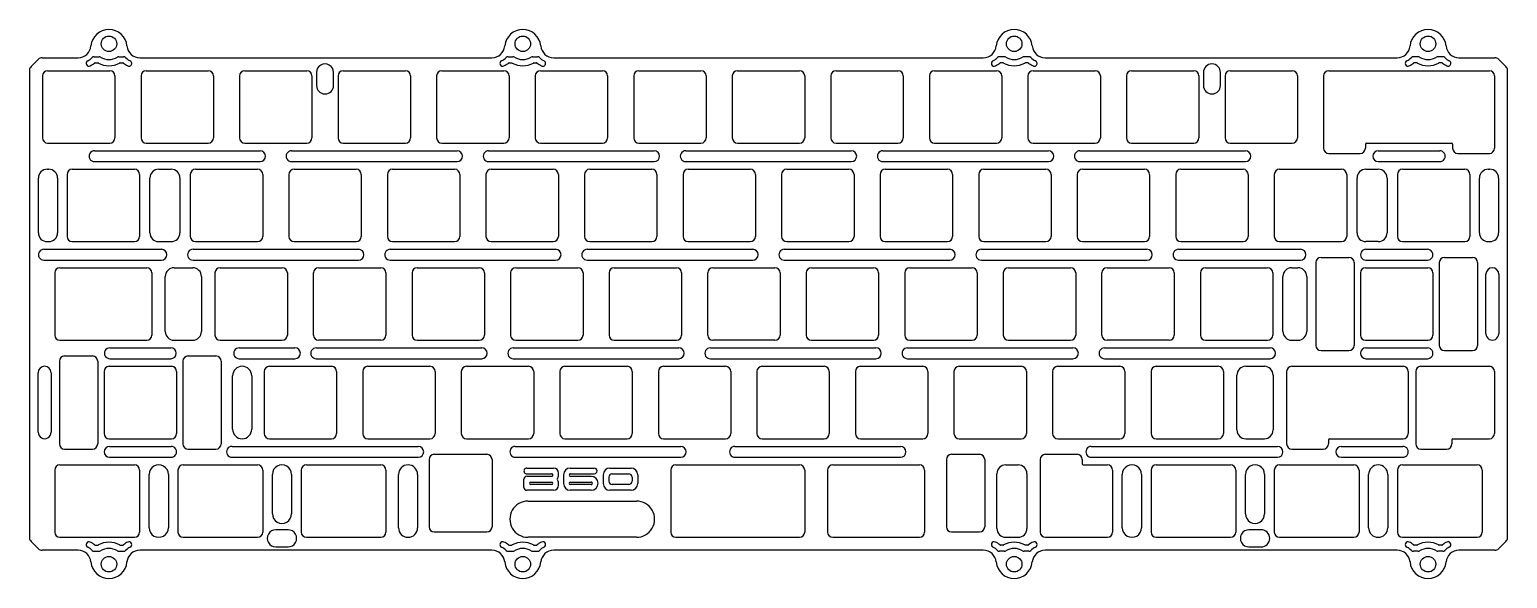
# Model space of a CAD drawing. Extents: x -143 to 143, y -343 to 53.
# Drawn here: x -142.8 to 142.9, y -342.8 to -236.7 of the extents above; entities that cross this region are included whole.
import ezdxf

# ---------------------------------------------------------------- set-up
doc = ezdxf.new("R2010")
doc.units = 0
doc.header["$MEASUREMENT"] = 0
doc.linetypes.add('solid', pattern=[0])

msp = doc.modelspace()

# ---------------------------------------------------------------- linework, layer by layer
at = {"linetype": 'solid'}
for p, q in [((-142.56, -243.87), (-141.14, -242.45)), ((-140.44, -242.16), (-133.47, -242.16)), ((-130.34, -241.96), (-129.41, -241.96)), ((-125.59, -241.96), (-124.66, -241.96)), ((-121.53, -242.16), (-53.47, -242.16)), ((-50.34, -241.96), (-49.41, -241.96)), ((-45.59, -241.96), (-44.66, -241.96)), ((-41.53, -242.16), (41.53, -242.16)), ((45.59, -241.96), (44.66, -241.96)), ((50.34, -241.96), (49.41, -241.96)), ((53.47, -242.16), (121.53, -242.16)), ((125.59, -241.96), (124.66, -241.96)), ((130.34, -241.96), (129.41, -241.96)), ((133.47, -242.16), (140.44, -242.16)), ((141.14, -242.45), (142.56, -243.87)), ((-142.85, -244.58), (-142.85, -334.95)), ((-140.35, -245.66), (-140.35, -257.66)), ((-139.35, -244.66), (-127.35, -244.66)), ((-130.16, -243.16), (-129.64, -243.16)), ((-126.35, -245.66), (-126.35, -257.66)), ((-125.36, -243.16), (-124.84, -243.16)), ((-121.3, -245.66), (-121.3, -257.66)), ((-120.3, -244.66), (-108.3, -244.66)), ((-107.3, -245.66), (-107.3, -257.66)), ((-102.25, -245.66), (-102.25, -257.66)), ((-101.25, -244.66), (-89.25, -244.66)), ((-88.25, -245.66), (-88.25, -257.66)), ((-87.38, -245.01), (-87.38, -247.51)), ((-84.08, -247.51), (-84.08, -245.01)), ((-83.2, -245.66), (-83.2, -257.66)), ((-82.2, -244.66), (-70.2, -244.66)), ((-69.2, -245.66), (-69.2, -257.66)), ((-64.15, -245.66), (-64.15, -257.66)), ((-63.15, -244.66), (-51.15, -244.66)), ((-50.16, -243.16), (-49.64, -243.16)), ((-50.15, -245.66), (-50.15, -257.66)), ((-45.36, -243.16), (-44.84, -243.16)), ((-45.1, -245.66), (-45.1, -257.66)), ((-44.1, -244.66), (-32.1, -244.66)), ((-31.1, -245.66), (-31.1, -257.66)), ((-26.05, -245.66), (-26.05, -257.66)), ((-25.05, -244.66), (-13.05, -244.66)), ((-12.05, -245.66), (-12.05, -257.66)), ((-7, -245.66), (-7, -257.66)), ((-6, -244.66), (6, -244.66)), ((7, -245.66), (7, -257.66)), ((12.05, -245.66), (12.05, -257.66)), ((13.05, -244.66), (25.05, -244.66)), ((26.05, -245.66), (26.05, -257.66)), ((31.1, -245.66), (31.1, -257.66)), ((32.1, -244.66), (44.1, -244.66)), ((45.36, -243.16), (44.84, -243.16)), ((45.1, -245.66), (45.1, -257.66)), ((50.16, -243.16), (49.64, -243.16)), ((50.15, -245.66), (50.15, -257.66)), ((51.15, -244.66), (63.15, -244.66)), ((64.15, -245.66), (64.15, -257.66)), ((69.2, -245.66), (69.2, -257.66)), ((70.2, -244.66), (82.2, -244.66)), ((83.2, -245.66), (83.2, -257.66)), ((84.08, -245.01), (84.08, -247.51)), ((87.38, -247.51), (87.38, -245.01)), ((88.25, -245.66), (88.25, -257.66)), ((89.25, -244.66), (101.25, -244.66)), ((102.25, -245.66), (102.25, -257.66)), ((107.3, -245.66), (107.3, -259.66)), ((108.3, -244.66), (139.35, -244.66)), ((125.36, -243.16), (124.84, -243.16)), ((130.16, -243.16), (129.64, -243.16)), ((140.35, -245.66), (140.35, -259.66)), ((142.85, -334.95), (142.85, -244.58)), ((-139.35, -258.66), (-127.35, -258.66)), ((-120.3, -258.66), (-108.3, -258.66)), ((-101.25, -258.66), (-89.25, -258.66)), ((-82.2, -258.66), (-70.2, -258.66)), ((-63.15, -258.66), (-51.15, -258.66)), ((-44.1, -258.66), (-32.1, -258.66)), ((-25.05, -258.66), (-13.05, -258.66)), ((-6, -258.66), (6, -258.66)), ((13.05, -258.66), (25.05, -258.66)), ((32.1, -258.66), (44.1, -258.66)), ((51.15, -258.66), (63.15, -258.66)), ((70.2, -258.66), (82.2, -258.66)), ((89.25, -258.66), (101.25, -258.66)), ((115.39, -258.86), (115.39, -259.66)), ((115.59, -258.66), (132.06, -258.66)), ((132.26, -258.86), (132.26, -259.66)), ((-130.3, -260.14), (-98.3, -260.14)), ((-130.3, -262.24), (-98.3, -262.24)), ((-92.2, -260.14), (-60.2, -260.14)), ((-92.2, -262.24), (-60.2, -262.24)), ((-54.1, -260.14), (-22.1, -260.14)), ((-54.1, -262.24), (-22.1, -262.24)), ((-16, -260.14), (16, -260.14)), ((-16, -262.24), (16, -262.24)), ((22.1, -260.14), (54.1, -260.14)), ((22.1, -262.24), (54.1, -262.24)), ((60.2, -260.14), (92.2, -260.14)), ((60.2, -262.24), (92.2, -262.24)), ((108.3, -260.66), (114.39, -260.66)), ((117.88, -260.14), (129.77, -260.14)), ((117.88, -262.24), (129.77, -262.24)), ((133.26, -260.66), (139.35, -260.66)), ((-141.14, -276.01), (-141.14, -265.41)), ((-139.44, -263.71), (-139.14, -263.71)), ((-137.44, -265.41), (-137.44, -276.01)), ((-135.59, -264.71), (-135.59, -276.71)), ((-134.59, -263.71), (-122.59, -263.71)), ((-121.59, -264.71), (-121.59, -276.71)), ((-119.58, -276.01), (-119.58, -265.41)), ((-117.88, -263.71), (-115.48, -263.71)), ((-113.78, -265.41), (-113.78, -276.01)), ((-111.77, -264.71), (-111.77, -276.71)), ((-110.77, -263.71), (-98.77, -263.71)), ((-97.77, -264.71), (-97.77, -276.71)), ((-92.72, -264.71), (-92.72, -276.71)), ((-91.72, -263.71), (-79.72, -263.71)), ((-78.72, -264.71), (-78.72, -276.71)), ((-73.67, -264.71), (-73.67, -276.71)), ((-72.67, -263.71), (-60.67, -263.71)), ((-59.67, -264.71), (-59.67, -276.71)), ((-54.62, -264.71), (-54.62, -276.71)), ((-53.62, -263.71), (-41.62, -263.71)), ((-40.62, -264.71), (-40.62, -276.71)), ((-35.57, -264.71), (-35.57, -276.71)), ((-34.57, -263.71), (-22.57, -263.71)), ((-21.57, -264.71), (-21.57, -276.71)), ((-16.52, -264.71), (-16.52, -276.71)), ((-15.52, -263.71), (-3.52, -263.71)), ((-2.52, -264.71), (-2.52, -276.71)), ((2.53, -264.71), (2.53, -276.71)), ((3.53, -263.71), (15.53, -263.71)), ((16.53, -264.71), (16.53, -276.71)), ((21.58, -264.71), (21.58, -276.71)), ((22.58, -263.71), (34.58, -263.71)), ((35.58, -264.71), (35.58, -276.71)), ((40.63, -264.71), (40.63, -276.71)), ((41.63, -263.71), (53.63, -263.71)), ((54.63, -264.71), (54.63, -276.71)), ((59.68, -264.71), (59.68, -276.71)), ((60.68, -263.71), (72.68, -263.71)), ((73.68, -264.71), (73.68, -276.71)), ((78.73, -264.71), (78.73, -276.71)), ((79.73, -263.71), (91.73, -263.71)), ((92.73, -264.71), (92.73, -276.71)), ((97.78, -264.71), (97.78, -276.71)), ((98.78, -263.71), (110.78, -263.71)), ((111.78, -264.71), (111.78, -276.71)), ((113.78, -276.01), (113.78, -265.41)), ((115.48, -263.71), (117.88, -263.71)), ((119.58, -265.41), (119.58, -276.01)), ((121.59, -264.71), (121.59, -276.71)), ((122.59, -263.71), (134.59, -263.71)), ((135.59, -264.71), (135.59, -276.71)), ((137.44, -276.01), (137.44, -265.41)), ((139.14, -263.71), (139.44, -263.71)), ((141.14, -265.41), (141.14, -276.01)), ((-140.09, -279.19), (-117.35, -279.19)), ((-139.44, -277.71), (-139.14, -277.71)), ((-134.59, -277.71), (-122.59, -277.71)), ((-117.88, -277.71), (-115.48, -277.71)), ((-111.25, -279.19), (-79.25, -279.19)), ((-110.77, -277.71), (-98.77, -277.71)), ((-91.72, -277.71), (-79.72, -277.71)), ((-73.15, -279.19), (-41.15, -279.19)), ((-72.67, -277.71), (-60.67, -277.71)), ((-53.62, -277.71), (-41.62, -277.71)), ((-35.05, -279.19), (-3.05, -279.19)), ((-34.57, -277.71), (-22.57, -277.71)), ((-15.52, -277.71), (-3.52, -277.71)), ((3.05, -279.19), (35.05, -279.19)), ((3.53, -277.71), (15.53, -277.71)), ((22.58, -277.71), (34.58, -277.71)), ((41.15, -279.19), (73.15, -279.19)), ((41.63, -277.71), (53.63, -277.71)), ((60.68, -277.71), (72.68, -277.71)), ((79.25, -279.19), (102.85, -279.19)), ((79.73, -277.71), (91.73, -277.71)), ((98.78, -277.71), (110.78, -277.71)), ((117.88, -277.71), (115.48, -277.71)), ((115.5, -279.19), (127.39, -279.19)), ((122.59, -277.71), (134.59, -277.71)), ((139.14, -277.71), (139.44, -277.71)), ((-140.09, -281.29), (-117.35, -281.29)), ((-136.97, -282.76), (-120.21, -282.76)), ((-114.91, -282.76), (-111.31, -282.76)), ((-111.25, -281.29), (-79.25, -281.29)), ((-106.01, -282.76), (-94.01, -282.76)), ((-86.96, -282.76), (-74.96, -282.76)), ((-73.15, -281.29), (-41.15, -281.29)), ((-67.91, -282.76), (-55.91, -282.76)), ((-48.86, -282.76), (-36.86, -282.76)), ((-35.05, -281.29), (-3.05, -281.29)), ((-29.81, -282.76), (-17.81, -282.76)), ((-10.76, -282.76), (1.24, -282.76)), ((3.05, -281.29), (35.05, -281.29)), ((8.29, -282.76), (20.29, -282.76)), ((27.34, -282.76), (39.34, -282.76)), ((41.15, -281.29), (73.15, -281.29)), ((46.39, -282.76), (58.39, -282.76)), ((65.44, -282.76), (77.44, -282.76)), ((79.25, -281.29), (102.85, -281.29)), ((84.49, -282.76), (96.49, -282.76)), ((101.15, -282.76), (102.35, -282.76)), ((105.81, -281.76), (105.81, -297.76)), ((106.81, -280.76), (112.21, -280.76)), ((113.21, -281.76), (113.21, -297.76)), ((115.44, -282.76), (127.44, -282.76)), ((115.5, -281.29), (127.39, -281.29)), ((129.68, -281.76), (129.68, -297.76)), ((130.68, -280.76), (136.08, -280.76)), ((137.08, -281.76), (137.08, -297.76)), ((-137.97, -283.76), (-137.97, -295.76)), ((-119.21, -283.76), (-119.21, -295.76)), ((-116.61, -295.06), (-116.61, -284.46)), ((-109.61, -284.46), (-109.61, -295.06)), ((-107.01, -283.76), (-107.01, -295.76)), ((-93.01, -283.76), (-93.01, -295.76)), ((-87.96, -295.76), (-87.96, -283.76)), ((-73.96, -283.76), (-73.96, -295.76)), ((-68.91, -283.76), (-68.91, -295.76)), ((-54.91, -283.76), (-54.91, -295.76)), ((-49.86, -283.76), (-49.86, -295.76)), ((-35.86, -283.76), (-35.86, -295.76)), ((-30.81, -283.76), (-30.81, -295.76)), ((-16.81, -283.76), (-16.81, -295.76)), ((-11.76, -295.76), (-11.76, -283.76)), ((2.24, -283.76), (2.24, -295.76)), ((7.29, -283.76), (7.29, -295.76)), ((21.29, -283.76), (21.29, -295.76)), ((26.34, -283.76), (26.34, -295.76)), ((40.34, -283.76), (40.34, -295.76)), ((45.39, -283.76), (45.39, -295.76)), ((59.39, -283.76), (59.39, -295.76)), ((64.44, -295.76), (64.44, -283.76)), ((78.44, -283.76), (78.44, -295.76)), ((83.49, -283.76), (83.49, -295.76)), ((97.49, -283.76), (97.49, -295.76)), ((99.45, -295.06), (99.45, -284.46)), ((104.05, -284.46), (104.05, -295.06)), ((114.44, -283.76), (114.44, -295.76)), ((128.44, -283.76), (128.44, -295.76)), ((138.69, -295.51), (138.69, -284.01)), ((141.19, -284.01), (141.19, -295.51)), ((-136.97, -296.76), (-120.21, -296.76)), ((-114.91, -296.76), (-111.31, -296.76)), ((-106.01, -296.76), (-94.01, -296.76)), ((-74.96, -296.76), (-86.96, -296.76)), ((-67.91, -296.76), (-55.91, -296.76)), ((-48.86, -296.76), (-36.86, -296.76)), ((-29.81, -296.76), (-17.81, -296.76)), ((1.24, -296.76), (-10.76, -296.76)), ((8.29, -296.76), (20.29, -296.76)), ((27.34, -296.76), (39.34, -296.76)), ((46.39, -296.76), (58.39, -296.76)), ((77.44, -296.76), (65.44, -296.76)), ((84.49, -296.76), (96.49, -296.76)), ((101.15, -296.76), (102.35, -296.76)), ((115.44, -296.76), (127.44, -296.76)), ((-136.08, -299.81), (-130.68, -299.81)), ((-127.34, -298.24), (-115.54, -298.24)), ((-112.21, -299.81), (-106.81, -299.81)), ((-102.34, -298.24), (-91.54, -298.24)), ((-87.44, -298.24), (-55.44, -298.24)), ((-49.34, -298.24), (-17.34, -298.24)), ((-11.24, -298.24), (20.76, -298.24)), ((26.86, -298.24), (58.86, -298.24)), ((64.96, -298.24), (96.96, -298.24)), ((106.81, -298.76), (112.21, -298.76)), ((115.49, -298.24), (127.39, -298.24)), ((130.68, -298.76), (136.08, -298.76)), ((-137.08, -300.81), (-137.08, -316.81)), ((-129.68, -300.81), (-129.68, -316.81)), ((-128.44, -302.81), (-128.44, -314.81)), ((-127.44, -301.81), (-115.44, -301.81)), ((-127.34, -300.34), (-115.54, -300.34)), ((-114.44, -302.81), (-114.44, -314.81)), ((-113.21, -300.81), (-113.21, -316.81)), ((-105.81, -300.81), (-105.81, -316.81)), ((-102.34, -300.34), (-91.54, -300.34)), ((-97.49, -302.81), (-97.49, -314.81)), ((-96.49, -301.81), (-84.49, -301.81)), ((-87.44, -300.34), (-55.44, -300.34)), ((-83.49, -302.81), (-83.49, -314.81)), ((-78.44, -302.81), (-78.44, -314.81)), ((-77.44, -301.81), (-65.44, -301.81)), ((-64.44, -302.81), (-64.44, -314.81)), ((-59.39, -302.81), (-59.39, -314.81)), ((-58.39, -301.81), (-46.39, -301.81)), ((-49.34, -300.34), (-17.34, -300.34)), ((-45.39, -302.81), (-45.39, -314.81)), ((-40.34, -302.81), (-40.34, -314.81)), ((-39.34, -301.81), (-27.34, -301.81)), ((-26.34, -302.81), (-26.34, -314.81)), ((-21.29, -302.81), (-21.29, -314.81)), ((-20.29, -301.81), (-8.29, -301.81)), ((-11.24, -300.34), (20.76, -300.34)), ((-7.29, -302.81), (-7.29, -314.81)), ((-2.24, -302.81), (-2.24, -314.81)), ((-1.24, -301.81), (10.76, -301.81)), ((11.76, -302.81), (11.76, -314.81)), ((16.81, -302.81), (16.81, -314.81)), ((17.81, -301.81), (29.81, -301.81)), ((26.86, -300.34), (58.86, -300.34)), ((30.81, -302.81), (30.81, -314.81)), ((35.86, -302.81), (35.86, -314.81)), ((36.86, -301.81), (48.86, -301.81)), ((49.86, -302.81), (49.86, -314.81)), ((54.91, -302.81), (54.91, -314.81)), ((55.91, -301.81), (67.91, -301.81)), ((64.96, -300.34), (96.96, -300.34)), ((68.91, -302.81), (68.91, -314.81)), ((73.96, -302.81), (73.96, -314.81)), ((74.96, -301.81), (86.96, -301.81)), ((87.96, -302.81), (87.96, -314.81)), ((92.26, -301.81), (95.86, -301.81)), ((100.16, -302.81), (100.16, -316.81)), ((101.16, -301.81), (122.68, -301.81)), ((115.49, -300.34), (127.39, -300.34)), ((123.68, -302.81), (123.68, -314.81)), ((125.12, -302.81), (125.12, -316.81)), ((126.12, -301.81), (139.35, -301.81)), ((140.35, -302.81), (140.35, -314.81)), ((-141.19, -314.56), (-141.19, -303.06)), ((-138.69, -303.06), (-138.69, -314.56)), ((-103.6, -313.96), (-103.6, -303.66)), ((-99.9, -303.66), (-99.9, -313.96)), ((90.56, -314.11), (90.56, -303.51)), ((97.56, -303.51), (97.56, -314.11)), ((-127.44, -315.81), (-115.44, -315.81)), ((-96.49, -315.81), (-84.49, -315.81)), ((-77.44, -315.81), (-65.44, -315.81)), ((-58.39, -315.81), (-46.39, -315.81)), ((-39.34, -315.81), (-27.34, -315.81)), ((-20.29, -315.81), (-8.29, -315.81)), ((-1.24, -315.81), (10.76, -315.81)), ((17.81, -315.81), (29.81, -315.81)), ((36.86, -315.81), (48.86, -315.81)), ((55.91, -315.81), (67.91, -315.81)), ((74.96, -315.81), (86.96, -315.81)), ((92.26, -315.81), (95.86, -315.81)), ((108.24, -316.01), (108.24, -316.81)), ((108.44, -315.81), (122.68, -315.81)), ((132.12, -316.01), (132.12, -316.81)), ((132.32, -315.81), (139.35, -315.81)), ((-136.08, -317.81), (-130.68, -317.81)), ((-127.39, -317.29), (-115.49, -317.29)), ((-127.39, -319.39), (-115.49, -319.39)), ((-112.21, -317.81), (-106.81, -317.81)), ((-103.71, -317.29), (-67.71, -317.29)), ((-103.71, -319.39), (-67.71, -319.39)), ((-65.61, -319.82), (-65.61, -332.82)), ((-64.61, -318.82), (-54.45, -318.82)), ((-53.45, -319.82), (-53.45, -332.82)), ((-48.95, -317.29), (-16.95, -317.29)), ((-48.95, -319.39), (-16.95, -319.39)), ((-6.48, -317.29), (25.52, -317.29)), ((-6.48, -319.39), (25.52, -319.39)), ((34.39, -319.82), (34.39, -332.82)), ((35.39, -318.82), (40.79, -318.82)), ((41.79, -319.82), (41.79, -332.82)), ((52.53, -319.82), (52.53, -333.86)), ((53.53, -318.82), (59.65, -318.82)), ((60.65, -319.82), (60.65, -320.66)), ((62.4, -317.29), (98.4, -317.29)), ((62.4, -319.39), (98.4, -319.39)), ((101.16, -317.81), (107.24, -317.81)), ((110.73, -317.29), (122.63, -317.29)), ((110.73, -319.39), (122.63, -319.39)), ((126.12, -317.81), (131.12, -317.81)), ((-137.97, -321.86), (-137.97, -333.86)), ((-136.97, -320.86), (-122.59, -320.86)), ((-121.59, -321.86), (-121.59, -333.86)), ((-119.72, -333.01), (-119.72, -322.71)), ((-116.02, -322.71), (-116.02, -333.01)), ((-114.16, -321.86), (-114.16, -333.86)), ((-113.16, -320.86), (-98.77, -320.86)), ((-97.77, -321.86), (-97.77, -333.86)), ((-95.91, -330.31), (-95.91, -322.71)), ((-92.21, -322.71), (-92.21, -330.31)), ((-90.34, -321.86), (-90.34, -333.86)), ((-89.34, -320.86), (-74.96, -320.86)), ((-73.96, -321.86), (-73.96, -333.86)), ((-71.53, -333.01), (-71.53, -322.71)), ((-67.83, -322.71), (-67.83, -333.01)), ((-46.73, -321.49), (-41.56, -321.49)), ((-46.73, -322.59), (-41.93, -322.59)), ((-40.59, -322.89), (-40.59, -322.46)), ((-39.62, -322.78), (-39.62, -324.47)), ((-38.33, -321.49), (-33.68, -321.49)), ((-38.28, -322.59), (-33.68, -322.59)), ((-31.97, -322.78), (-31.97, -324.47)), ((-30.67, -321.49), (-26.57, -321.49)), ((-30.22, -322.59), (-27.03, -322.59)), ((-25.28, -322.78), (-25.28, -324.47)), ((-18.91, -321.86), (-18.91, -333.86)), ((-17.91, -320.86), (6, -320.86)), ((7, -321.86), (7, -333.86)), ((11.42, -321.86), (11.42, -333.86)), ((12.42, -320.86), (29.18, -320.86)), ((30.18, -321.86), (30.18, -333.86)), ((44.16, -333.16), (44.16, -322.56)), ((45.86, -320.86), (48.26, -320.86)), ((49.96, -322.56), (49.96, -333.16)), ((60.85, -320.86), (65.53, -320.86)), ((66.53, -321.86), (66.53, -333.86)), ((68.4, -333.01), (68.4, -322.71)), ((72.1, -322.71), (72.1, -333.01)), ((73.96, -321.86), (73.96, -333.86)), ((74.96, -320.86), (89.34, -320.86)), ((90.34, -321.86), (90.34, -333.86)), ((92.21, -330.31), (92.21, -322.71)), ((95.91, -322.71), (95.91, -330.31)), ((97.78, -321.86), (97.78, -333.86)), ((98.78, -320.86), (113.16, -320.86)), ((114.16, -321.86), (114.16, -333.86)), ((116.02, -333.01), (116.02, -322.71)), ((119.72, -322.71), (119.72, -333.01)), ((121.59, -321.86), (121.59, -333.86)), ((122.59, -320.86), (136.97, -320.86)), ((137.97, -321.86), (137.97, -333.86)), ((-47.28, -325.21), (-47.28, -323.62)), ((-46.73, -323.07), (-41.93, -323.07)), ((-45.94, -324.17), (-41.93, -324.17)), ((-41.93, -324.66), (-45.94, -324.66)), ((-40.59, -324.79), (-40.59, -324.36)), ((-38.28, -323.07), (-34.28, -323.07)), ((-38.28, -324.17), (-34.28, -324.17)), ((-34.28, -324.66), (-38.28, -324.66)), ((-30.87, -323.24), (-30.87, -324.01)), ((-27.03, -324.66), (-30.22, -324.66)), ((-26.38, -323.24), (-26.38, -324.01)), ((-41.56, -325.76), (-46.73, -325.76)), ((-46.49, -327.86), (-25.53, -327.86)), ((-34.28, -325.76), (-38.33, -325.76)), ((-26.57, -325.76), (-30.67, -325.76)), ((-92.87, -333.41), (-95.25, -333.41)), ((-64.61, -333.82), (-54.45, -333.82)), ((35.39, -333.82), (40.79, -333.82)), ((95.25, -333.41), (92.87, -333.41)), ((-142.56, -335.65), (-141.14, -337.07)), ((-136.97, -334.86), (-122.59, -334.86)), ((-130.16, -336.36), (-129.64, -336.36)), ((-125.36, -336.36), (-124.84, -336.36)), ((-113.16, -334.86), (-98.77, -334.86)), ((-95.25, -336.71), (-92.87, -336.71)), ((-89.34, -334.86), (-74.96, -334.86)), ((-50.16, -336.36), (-49.64, -336.36)), ((-25.51, -334.86), (-46.49, -334.86)), ((-45.36, -336.36), (-44.84, -336.36)), ((-17.91, -334.86), (6, -334.86)), ((12.42, -334.86), (29.18, -334.86)), ((45.36, -336.36), (44.84, -336.36)), ((45.86, -334.86), (48.26, -334.86)), ((50.16, -336.36), (49.64, -336.36)), ((53.53, -334.86), (65.53, -334.86)), ((74.96, -334.86), (89.34, -334.86)), ((92.87, -336.71), (95.25, -336.71)), ((98.78, -334.86), (113.16, -334.86)), ((122.59, -334.86), (136.97, -334.86)), ((125.36, -336.36), (124.84, -336.36)), ((130.16, -336.36), (129.64, -336.36)), ((141.14, -337.07), (142.56, -335.65)), ((-133.47, -337.36), (-140.44, -337.36)), ((-130.34, -337.56), (-129.41, -337.56)), ((-125.59, -337.56), (-124.66, -337.56)), ((-53.47, -337.36), (-121.53, -337.36)), ((-50.34, -337.56), (-49.41, -337.56)), ((-45.59, -337.56), (-44.66, -337.56)), ((41.53, -337.36), (-41.53, -337.36)), ((45.59, -337.56), (44.66, -337.56)), ((50.34, -337.56), (49.41, -337.56)), ((121.53, -337.36), (53.47, -337.36)), ((125.59, -337.56), (124.66, -337.56)), ((130.34, -337.56), (129.41, -337.56)), ((140.44, -337.36), (133.47, -337.36))]:
    msp.add_line(p, q, dxfattribs=at)
for centre in [(-127.5, -239.46), (-47.5, -239.46), (47.5, -239.46), (127.5, -239.46), (-127.5, -340.06), (-47.5, -340.06), (47.5, -340.06), (127.5, -340.06)]:
    msp.add_circle(centre, 1.5, dxfattribs=at)
for centre, radius, start, end in [((-127.5, -240.21), 3.5, 5.2595, 174.7405), ((-47.5, -240.21), 3.5, 5.2595, 174.7405), ((47.5, -240.21), 3.5, 5.2595, 174.7405), ((127.5, -240.21), 3.5, 5.2595, 174.7405), ((-133.47, -239.66), 2.5, 270, 354.7405), ((-121.53, -239.66), 2.5, 185.2595, 270), ((-53.47, -239.66), 2.5, 270, 354.7405), ((-41.53, -239.66), 2.5, 185.2595, 270), ((41.53, -239.66), 2.5, 270, 354.7405), ((53.47, -239.66), 2.5, 185.2595, 270), ((121.53, -239.66), 2.5, 270, 354.7405), ((133.47, -239.66), 2.5, 185.2595, 270), ((-140.44, -243.16), 1, 90, 135), ((-131.37, -243.24), 0.55, 115.5771, 295.5771), ((-132.99, -239.86), 3.2, 295.5771, 315.0356), ((-130.34, -242.51), 0.55, 90, 135.0356), ((-129.41, -242.51), 0.55, 57.9108, 90), ((-127.5, -239.46), 3.05, 237.9108, 302.0892), ((-125.59, -242.51), 0.55, 90, 122.0892), ((-124.66, -242.51), 0.55, 44.9644, 90), ((-122.01, -239.86), 3.2, 224.9644, 244.4229), ((-123.63, -243.24), 0.55, 244.4229, 64.4229), ((-51.37, -243.24), 0.55, 115.5771, 295.5771), ((-52.99, -239.86), 3.2, 295.5771, 315.0356), ((-50.34, -242.51), 0.55, 90, 135.0356), ((-49.41, -242.51), 0.55, 57.9108, 90), ((-47.5, -239.46), 3.05, 237.9108, 302.0892), ((-45.59, -242.51), 0.55, 90, 122.0892), ((-44.66, -242.51), 0.55, 44.9644, 90), ((-42.01, -239.86), 3.2, 224.9644, 244.4229), ((-43.63, -243.24), 0.55, 244.4229, 64.4229), ((43.63, -243.24), 0.55, 115.5771, 295.5771), ((42.01, -239.86), 3.2, 295.5771, 315.0356), ((44.66, -242.51), 0.55, 90, 135.0356), ((45.59, -242.51), 0.55, 57.9108, 90), ((47.5, -239.46), 3.05, 237.9108, 302.0892), ((49.41, -242.51), 0.55, 90, 122.0892), ((50.34, -242.51), 0.55, 44.9644, 90), ((52.99, -239.86), 3.2, 224.9644, 244.4229), ((51.37, -243.24), 0.55, 244.4229, 64.4229), ((123.63, -243.24), 0.55, 115.5771, 295.5771), ((122.01, -239.86), 3.2, 295.5771, 315.0356), ((124.66, -242.51), 0.55, 90, 135.0356), ((125.59, -242.51), 0.55, 57.9108, 90), ((127.5, -239.46), 3.05, 237.9108, 302.0892), ((129.41, -242.51), 0.55, 90, 122.0892), ((130.34, -242.51), 0.55, 44.9644, 90), ((132.99, -239.86), 3.2, 224.9644, 244.4229), ((131.37, -243.24), 0.55, 244.4229, 64.4229), ((140.44, -243.16), 1, 45, 90), ((-141.85, -244.58), 1, 135, 180), ((-139.35, -245.66), 1, 90, 180), ((-132.99, -239.86), 4.3, 295.5771, 308.9424), ((-130.16, -243.36), 0.2, 90, 128.9424), ((-129.64, -243.36), 0.2, 61.2116, 90), ((-127.5, -239.46), 4.25, 241.2116, 298.7884), ((-127.35, -245.66), 1, 360, 90), ((-125.36, -243.36), 0.2, 90, 118.7884), ((-124.84, -243.36), 0.2, 51.0576, 90), ((-122.01, -239.86), 4.3, 231.0576, 244.4229), ((-120.3, -245.66), 1, 90, 180), ((-108.3, -245.66), 1, 0, 90), ((-101.25, -245.66), 1, 90, 180), ((-89.25, -245.66), 1, 0, 90), ((-85.73, -245.01), 1.65, 359.9146, 180.1045), ((-82.2, -245.66), 1, 90, 180), ((-70.2, -245.66), 1, 0, 90), ((-63.15, -245.66), 1, 90, 180), ((-51.15, -245.66), 1, 0, 90), ((-52.99, -239.86), 4.3, 295.5771, 308.9424), ((-50.16, -243.36), 0.2, 90, 128.9424), ((-49.64, -243.36), 0.2, 61.2116, 90), ((-47.5, -239.46), 4.25, 241.2116, 298.7884), ((-45.36, -243.36), 0.2, 90, 118.7884), ((-44.1, -245.66), 1, 90, 180), ((-44.84, -243.36), 0.2, 51.0576, 90), ((-42.01, -239.86), 4.3, 231.0576, 244.4229), ((-32.1, -245.66), 1, 0, 90), ((-25.05, -245.66), 1, 90, 180), ((-13.05, -245.66), 1, 0, 90), ((-6, -245.66), 1, 90, 180), ((6, -245.66), 1, 0, 90), ((13.05, -245.66), 1, 90, 180), ((25.05, -245.66), 1, 0, 90), ((32.1, -245.66), 1, 90, 180), ((42.01, -239.86), 4.3, 295.5771, 308.9424), ((44.1, -245.66), 1, 0, 90), ((44.84, -243.36), 0.2, 90, 128.9424), ((45.36, -243.36), 0.2, 61.2116, 90), ((47.5, -239.46), 4.25, 241.2116, 298.7884), ((49.64, -243.36), 0.2, 90, 118.7884), ((51.15, -245.66), 1, 90, 180), ((50.16, -243.36), 0.2, 51.0576, 90), ((52.99, -239.86), 4.3, 231.0576, 244.4229), ((63.15, -245.66), 1, 0, 90), ((70.2, -245.66), 1, 90, 180), ((82.2, -245.66), 1, 0, 90), ((85.73, -245.01), 1.65, 0.1045, 180.0854), ((89.25, -245.66), 1, 90, 180), ((101.25, -245.66), 1, 0, 90), ((108.3, -245.66), 1, 90, 180), ((122.01, -239.86), 4.3, 295.5771, 308.9424), ((124.84, -243.36), 0.2, 90, 128.9424), ((125.36, -243.36), 0.2, 61.2116, 90), ((127.5, -239.46), 4.25, 241.2116, 298.7884), ((129.64, -243.36), 0.2, 90, 118.7884), ((130.16, -243.36), 0.2, 51.0576, 90), ((132.99, -239.86), 4.3, 231.0576, 244.4229), ((139.35, -245.66), 1, 0, 90), ((141.85, -244.58), 1, 0, 45), ((-85.73, -247.51), 1.65, 180.1045, 359.9146), ((85.73, -247.51), 1.65, 180.0854, 359.8955), ((-139.35, -257.66), 1, 180, 270), ((-127.35, -257.66), 1, 270, 0), ((-120.3, -257.66), 1, 180, 270), ((-108.3, -257.66), 1, 270, 0), ((-101.25, -257.66), 1, 180, 270), ((-89.25, -257.66), 1, 270, 0), ((-82.2, -257.66), 1, 180, 270), ((-70.2, -257.66), 1, 270, 0), ((-63.15, -257.66), 1, 180, 270), ((-51.15, -257.66), 1, 270, 0), ((-44.1, -257.66), 1, 180, 270), ((-32.1, -257.66), 1, 270, 0), ((-25.05, -257.66), 1, 180, 270), ((-13.05, -257.66), 1, 270, 0), ((-6, -257.66), 1, 180, 270), ((6, -257.66), 1, 270, 0), ((13.05, -257.66), 1, 180, 270), ((25.05, -257.66), 1, 270, 0), ((32.1, -257.66), 1, 180, 270), ((44.1, -257.66), 1, 270, 0), ((51.15, -257.66), 1, 180, 270), ((63.15, -257.66), 1, 270, 0), ((70.2, -257.66), 1, 180, 270), ((82.2, -257.66), 1, 270, 0), ((89.25, -257.66), 1, 180, 270), ((101.25, -257.66), 1, 270, 0), ((108.3, -259.66), 1, 180, 270), ((114.39, -259.66), 1, 270, 0), ((115.59, -258.86), 0.2, 90, 180), ((132.06, -258.86), 0.2, 0, 90), ((133.26, -259.66), 1, 180, 270), ((139.35, -259.66), 1, 270, 0), ((-130.3, -261.19), 1.05, 89.9982, 270.0018), ((-98.3, -261.19), 1.05, 270, 90), ((-92.2, -261.19), 1.05, 89.9982, 270.0018), ((-60.2, -261.19), 1.05, 270, 90), ((-54.1, -261.19), 1.05, 89.9982, 270.0018), ((-22.1, -261.19), 1.05, 270, 90), ((-16, -261.19), 1.05, 89.9982, 270.0018), ((16, -261.19), 1.05, 270, 90), ((22.1, -261.19), 1.05, 89.9982, 270.0018), ((54.1, -261.19), 1.05, 270, 90), ((60.2, -261.19), 1.05, 89.9982, 270.0018), ((92.2, -261.19), 1.05, 270, 90), ((117.88, -261.19), 1.05, 90, 270), ((129.77, -261.19), 1.05, 269.9967, 90.0033), ((-139.44, -265.41), 1.7, 90, 180), ((-139.14, -265.41), 1.7, 0, 90), ((-134.59, -264.71), 1, 90, 180), ((-122.59, -264.71), 1, 0, 90), ((-117.88, -265.41), 1.7, 90, 180), ((-115.48, -265.41), 1.7, 0, 90), ((-110.77, -264.71), 1, 90, 180), ((-98.77, -264.71), 1, 0, 90), ((-91.72, -264.71), 1, 90, 180), ((-79.72, -264.71), 1, 0, 90), ((-72.67, -264.71), 1, 90, 180), ((-60.67, -264.71), 1, 0, 90), ((-53.62, -264.71), 1, 90, 180), ((-41.62, -264.71), 1, 0, 90), ((-34.57, -264.71), 1, 90, 180), ((-22.57, -264.71), 1, 0, 90), ((-15.52, -264.71), 1, 90, 180), ((-3.52, -264.71), 1, 0, 90), ((3.53, -264.71), 1, 90, 180), ((15.53, -264.71), 1, 0, 90), ((22.58, -264.71), 1, 90, 180), ((34.58, -264.71), 1, 0, 90), ((41.63, -264.71), 1, 90, 180), ((53.63, -264.71), 1, 0, 90), ((60.68, -264.71), 1, 90, 180), ((72.68, -264.71), 1, 0, 90), ((79.73, -264.71), 1, 90, 180), ((91.73, -264.71), 1, 0, 90), ((98.78, -264.71), 1, 90, 180), ((110.78, -264.71), 1, 0, 90), ((115.48, -265.41), 1.7, 90, 180), ((117.88, -265.41), 1.7, 0, 90), ((122.59, -264.71), 1, 90, 180), ((134.59, -264.71), 1, 0, 90), ((139.14, -265.41), 1.7, 90, 180), ((139.44, -265.41), 1.7, 0, 90), ((-139.44, -276.01), 1.7, 180, 270), ((-139.14, -276.01), 1.7, 270, 0), ((-134.59, -276.71), 1, 180, 270), ((-122.59, -276.71), 1, 270, 0), ((-117.88, -276.01), 1.7, 180, 270), ((-115.48, -276.01), 1.7, 270, 0), ((-110.77, -276.71), 1, 180, 270), ((-98.77, -276.71), 1, 270, 0), ((-91.72, -276.71), 1, 180, 270), ((-79.72, -276.71), 1, 270, 0), ((-72.67, -276.71), 1, 180, 270), ((-60.67, -276.71), 1, 270, 0), ((-53.62, -276.71), 1, 180, 270), ((-41.62, -276.71), 1, 270, 0), ((-34.57, -276.71), 1, 180, 270), ((-22.57, -276.71), 1, 270, 0), ((-15.52, -276.71), 1, 180, 270), ((-3.52, -276.71), 1, 270, 0), ((3.53, -276.71), 1, 180, 270), ((15.53, -276.71), 1, 270, 0), ((22.58, -276.71), 1, 180, 270), ((34.58, -276.71), 1, 270, 0), ((41.63, -276.71), 1, 180, 270), ((53.63, -276.71), 1, 270, 0), ((60.68, -276.71), 1, 180, 270), ((72.68, -276.71), 1, 270, 0), ((79.73, -276.71), 1, 180, 270), ((91.73, -276.71), 1, 270, 0), ((98.78, -276.71), 1, 180, 270), ((110.78, -276.71), 1, 270, 0), ((115.48, -276.01), 1.7, 180, 270), ((117.88, -276.01), 1.7, 270, 0), ((122.59, -276.71), 1, 180, 270), ((134.59, -276.71), 1, 270, 0), ((139.14, -276.01), 1.7, 180, 270), ((139.44, -276.01), 1.7, 270, 0), ((-140.09, -280.24), 1.05, 89.9994, 270.0006), ((-117.35, -280.24), 1.05, 270, 90), ((-111.25, -280.24), 1.05, 89.9982, 270.0018), ((-79.25, -280.24), 1.05, 270, 90), ((-73.15, -280.24), 1.05, 89.9982, 270.0018), ((-41.15, -280.24), 1.05, 270, 90), ((-35.05, -280.24), 1.05, 89.9982, 270.0018), ((-3.05, -280.24), 1.05, 270, 90), ((3.05, -280.24), 1.05, 89.9982, 270.0018), ((35.05, -280.24), 1.05, 270, 90), ((41.15, -280.24), 1.05, 89.9982, 270.0018), ((73.15, -280.24), 1.05, 270, 90), ((79.25, -280.24), 1.05, 89.9982, 270.0018), ((102.85, -280.24), 1.05, 270, 90), ((115.5, -280.24), 1.05, 89.9982, 270.0018), ((127.39, -280.24), 1.05, 269.9966, 90.0034), ((-136.97, -283.76), 1, 90, 180), ((-120.21, -283.76), 1, 0, 90), ((-114.91, -284.46), 1.7, 90, 180), ((-111.31, -284.46), 1.7, 0, 90), ((-106.01, -283.76), 1, 90, 180), ((-94.01, -283.76), 1, 0, 90), ((-86.96, -283.76), 1, 90, 180), ((-74.96, -283.76), 1, 360, 90), ((-67.91, -283.76), 1, 90, 180), ((-55.91, -283.76), 1, 0, 90), ((-48.86, -283.76), 1, 90, 180), ((-36.86, -283.76), 1, 0, 90), ((-29.81, -283.76), 1, 90, 180), ((-17.81, -283.76), 1, 0, 90), ((-10.76, -283.76), 1, 90, 180), ((1.24, -283.76), 1, 360, 90), ((8.29, -283.76), 1, 90, 180), ((20.29, -283.76), 1, 0, 90), ((27.34, -283.76), 1, 90, 180), ((39.34, -283.76), 1, 0, 90), ((46.39, -283.76), 1, 90, 180), ((58.39, -283.76), 1, 0, 90), ((65.44, -283.76), 1, 90, 180), ((77.44, -283.76), 1, 360, 90), ((84.49, -283.76), 1, 90, 180), ((96.49, -283.76), 1, 0, 90), ((101.15, -284.46), 1.7, 90, 180), ((102.35, -284.46), 1.7, 0, 90), ((106.81, -281.76), 1, 90, 180), ((112.21, -281.76), 1, 0, 90), ((115.44, -283.76), 1, 90, 180), ((127.44, -283.76), 1, 0, 90), ((130.68, -281.76), 1, 90, 180), ((136.08, -281.76), 1, 0, 90), ((139.94, -284.01), 1.25, 0, 180), ((-136.97, -295.76), 1, 180, 270), ((-120.21, -295.76), 1, 270, 0), ((-114.91, -295.06), 1.7, 180, 270), ((-111.31, -295.06), 1.7, 270, 0), ((-106.01, -295.76), 1, 180, 270), ((-94.01, -295.76), 1, 270, 0), ((-86.96, -295.76), 1, 180, 270), ((-74.96, -295.76), 1, 270, 0), ((-67.91, -295.76), 1, 180, 270), ((-55.91, -295.76), 1, 270, 0), ((-48.86, -295.76), 1, 180, 270), ((-36.86, -295.76), 1, 270, 0), ((-29.81, -295.76), 1, 180, 270), ((-17.81, -295.76), 1, 270, 0), ((-10.76, -295.76), 1, 180, 270), ((1.24, -295.76), 1, 270, 0), ((8.29, -295.76), 1, 180, 270), ((20.29, -295.76), 1, 270, 0), ((27.34, -295.76), 1, 180, 270), ((39.34, -295.76), 1, 270, 0), ((46.39, -295.76), 1, 180, 270), ((58.39, -295.76), 1, 270, 0), ((65.44, -295.76), 1, 180, 270), ((77.44, -295.76), 1, 270, 0), ((84.49, -295.76), 1, 180, 270), ((96.49, -295.76), 1, 270, 0), ((101.15, -295.06), 1.7, 180, 270), ((102.35, -295.06), 1.7, 270, 0), ((115.44, -295.76), 1, 180, 270), ((127.44, -295.76), 1, 270, 0), ((139.94, -295.51), 1.25, 179.9986, 0.0014), ((-136.08, -300.81), 1, 90, 180), ((-130.68, -300.81), 1, 360, 90), ((-127.34, -299.29), 1.05, 89.9982, 270.0018), ((-115.54, -299.29), 1.05, 270, 90), ((-112.21, -300.81), 1, 90, 180), ((-106.81, -300.81), 1, 360, 90), ((-102.34, -299.29), 1.05, 89.9982, 270.0018), ((-91.54, -299.29), 1.05, 270, 90), ((-87.44, -299.29), 1.05, 89.9982, 270.0018), ((-55.44, -299.29), 1.05, 270, 90), ((-49.34, -299.29), 1.05, 89.9982, 270.0018), ((-17.34, -299.29), 1.05, 270, 90), ((-11.24, -299.29), 1.05, 89.9982, 270.0018), ((20.76, -299.29), 1.05, 270, 90), ((26.86, -299.29), 1.05, 89.9982, 270.0018), ((58.86, -299.29), 1.05, 270, 90), ((64.96, -299.29), 1.05, 89.9982, 270.0018), ((96.96, -299.29), 1.05, 270, 90), ((106.81, -297.76), 1, 180, 270), ((112.21, -297.76), 1, 270, 0), ((115.49, -299.29), 1.05, 90, 270), ((127.39, -299.29), 1.05, 269.9967, 90.0033), ((130.68, -297.76), 1, 180, 270), ((136.08, -297.76), 1, 270, 0), ((-139.94, -303.06), 1.25, 359.9997, 179.9997), ((-127.44, -302.81), 1, 90, 180), ((-115.44, -302.81), 1, 0, 90), ((-101.75, -303.66), 1.85, 360, 180), ((-96.49, -302.81), 1, 90, 180), ((-84.49, -302.81), 1, 0, 90), ((-77.44, -302.81), 1, 90, 180), ((-65.44, -302.81), 1, 0, 90), ((-58.39, -302.81), 1, 90, 180), ((-46.39, -302.81), 1, 0, 90), ((-39.34, -302.81), 1, 90, 180), ((-27.34, -302.81), 1, 0, 90), ((-20.29, -302.81), 1, 90, 180), ((-8.29, -302.81), 1, 0, 90), ((-1.24, -302.81), 1, 90, 180), ((10.76, -302.81), 1, 0, 90), ((17.81, -302.81), 1, 90, 180), ((29.81, -302.81), 1, 0, 90), ((36.86, -302.81), 1, 90, 180), ((48.86, -302.81), 1, 0, 90), ((55.91, -302.81), 1, 90, 180), ((67.91, -302.81), 1, 0, 90), ((74.96, -302.81), 1, 90, 180), ((86.96, -302.81), 1, 0, 90), ((92.26, -303.51), 1.7, 90, 180), ((95.86, -303.51), 1.7, 0, 90), ((101.16, -302.81), 1, 90, 180), ((122.68, -302.81), 1, 0, 90), ((126.12, -302.81), 1, 90, 180), ((139.35, -302.81), 1, 0, 90), ((-101.75, -313.96), 1.85, 180, 0), ((92.26, -314.11), 1.7, 180, 270), ((95.86, -314.11), 1.7, 270, 0), ((-139.94, -314.56), 1.25, 179.9977, 0.0023), ((-136.08, -316.81), 1, 180, 270), ((-130.68, -316.81), 1, 270, 0), ((-127.44, -314.81), 1, 180, 270), ((-115.44, -314.81), 1, 270, 0), ((-112.21, -316.81), 1, 180, 270), ((-106.81, -316.81), 1, 270, 0), ((-96.49, -314.81), 1, 180, 270), ((-84.49, -314.81), 1, 270, 0), ((-77.44, -314.81), 1, 180, 270), ((-65.44, -314.81), 1, 270, 0), ((-58.39, -314.81), 1, 180, 270), ((-46.39, -314.81), 1, 270, 0), ((-39.34, -314.81), 1, 180, 270), ((-27.34, -314.81), 1, 270, 0), ((-20.29, -314.81), 1, 180, 270), ((-8.29, -314.81), 1, 270, 0), ((-1.24, -314.81), 1, 180, 270), ((10.76, -314.81), 1, 270, 0), ((17.81, -314.81), 1, 180, 270), ((29.81, -314.81), 1, 270, 0), ((36.86, -314.81), 1, 180, 270), ((48.86, -314.81), 1, 270, 0), ((55.91, -314.81), 1, 180, 270), ((67.91, -314.81), 1, 270, 0), ((74.96, -314.81), 1, 180, 270), ((86.96, -314.81), 1, 270, 0), ((101.16, -316.81), 1, 180, 270), ((107.24, -316.81), 1, 270, 0), ((108.44, -316.01), 0.2, 90, 180), ((122.68, -314.81), 1, 270, 0), ((126.12, -316.81), 1, 180, 270), ((131.12, -316.81), 1, 270, 0), ((132.32, -316.01), 0.2, 90, 180), ((139.35, -314.81), 1, 270, 0), ((-127.39, -318.34), 1.05, 90, 270), ((-115.49, -318.34), 1.05, 269.9967, 90.0033), ((-103.71, -318.34), 1.05, 89.9982, 270.0018), ((-67.71, -318.34), 1.05, 270, 90), ((-64.61, -319.82), 1, 90, 180), ((-54.45, -319.82), 1, 0, 90), ((-48.95, -318.34), 1.05, 89.9982, 270.0018), ((-16.95, -318.34), 1.05, 270, 90), ((-6.48, -318.34), 1.05, 89.9982, 270.0018), ((25.52, -318.34), 1.05, 270, 90), ((35.39, -319.82), 1, 90, 180), ((40.79, -319.82), 1, 0, 90), ((53.53, -319.82), 1, 90, 180), ((59.65, -319.82), 1, 0, 90), ((62.4, -318.34), 1.05, 89.9982, 270.0018), ((98.4, -318.34), 1.05, 270, 90), ((110.73, -318.34), 1.05, 90, 270), ((122.63, -318.34), 1.05, 269.9967, 90.0033), ((-136.97, -321.86), 1, 90, 180), ((-122.59, -321.86), 1, 0, 90), ((-117.87, -322.71), 1.85, 359.9995, 180.0005), ((-113.16, -321.86), 1, 90, 180), ((-98.77, -321.86), 1, 0, 90), ((-94.06, -322.71), 1.85, 359.9996, 180.0004), ((-89.34, -321.86), 1, 90, 180), ((-74.96, -321.86), 1, 0, 90), ((-69.68, -322.71), 1.85, 360, 180), ((-46.73, -322.04), 0.55, 89.9992, 270.0008), ((-41.93, -322.83), 0.243, 269.9936, 90.0064), ((-41.56, -322.46), 0.971, 0, 90), ((-38.33, -322.78), 1.29, 90, 180), ((-38.28, -322.83), 0.243, 89.9994, 270.0006), ((-33.68, -322.04), 0.55, 270.0007, 90.0007), ((-30.67, -322.78), 1.29, 90, 180), ((-30.22, -323.24), 0.647, 90, 180), ((-27.03, -323.24), 0.647, 0, 90), ((-26.57, -322.78), 1.29, 360, 90), ((-17.91, -321.86), 1, 90, 180), ((6, -321.86), 1, 0, 90), ((12.42, -321.86), 1, 90, 180), ((29.18, -321.86), 1, 0, 90), ((45.86, -322.56), 1.7, 90, 180), ((48.26, -322.56), 1.7, 0, 90), ((60.85, -320.66), 0.2, 180, 270), ((65.53, -321.86), 1, 0, 90), ((70.25, -322.71), 1.85, 359.9994, 180.0006), ((74.96, -321.86), 1, 90, 180), ((89.34, -321.86), 1, 0, 90), ((94.06, -322.71), 1.85, 359.9999, 180.0001), ((98.78, -321.86), 1, 90, 180), ((113.16, -321.86), 1, 0, 90), ((117.87, -322.71), 1.85, 0.0005, 179.9995), ((122.59, -321.86), 1, 90, 180), ((136.97, -321.86), 1, 0, 90), ((-46.73, -323.62), 0.55, 90, 180), ((-46.73, -325.21), 0.55, 180, 270), ((-45.94, -324.42), 0.243, 90, 270), ((-41.93, -324.42), 0.243, 270, 90), ((-41.56, -324.79), 0.971, 270, 0), ((-40.65, -323.62), 0.194, 141.0576, 218.9424), ((-41.56, -322.89), 0.971, 321.0576, 0), ((-41.56, -324.36), 0.971, 0, 38.9424), ((-38.33, -324.47), 1.29, 180, 270), ((-38.28, -324.42), 0.243, 90.0001, 270.0001), ((-34.28, -324.42), 1.34, 270, 90), ((-34.28, -324.42), 0.243, 269.9978, 90.0022), ((-30.67, -324.47), 1.29, 180, 270), ((-30.22, -324.01), 0.647, 180, 270), ((-27.03, -324.01), 0.647, 270, 0), ((-26.57, -324.47), 1.29, 270, 360), ((-46.5, -331.36), 3.5, 89.8822, 270.1178), ((-25.51, -331.36), 3.5, 269.9089, 90.3878), ((-94.06, -330.31), 1.85, 179.9986, 0.0014), ((94.06, -330.31), 1.85, 179.9994, 0.0006), ((-136.97, -333.86), 1, 180, 270), ((-122.59, -333.86), 1, 270, 0), ((-117.87, -333.01), 1.85, 179.9999, 0.0001), ((-113.16, -333.86), 1, 180, 270), ((-98.77, -333.86), 1, 270, 0), ((-95.25, -335.06), 1.65, 89.9449, 270), ((-92.87, -335.06), 1.65, 270, 90.0551), ((-89.34, -333.86), 1, 180, 270), ((-74.96, -333.86), 1, 270, 0), ((-69.68, -333.01), 1.85, 180, 0), ((-64.61, -332.82), 1, 180, 270), ((-54.45, -332.82), 1, 270, 0), ((-17.91, -333.86), 1, 180, 270), ((6, -333.86), 1, 270, 0), ((12.42, -333.86), 1, 180, 270), ((29.18, -333.86), 1, 270, 0), ((35.39, -332.82), 1, 180, 270), ((40.79, -332.82), 1, 270, 0), ((45.86, -333.16), 1.7, 180, 270), ((48.26, -333.16), 1.7, 270, 0), ((53.53, -333.86), 1, 180, 270), ((65.53, -333.86), 1, 270, 0), ((70.25, -333.01), 1.85, 179.9993, 0.0007), ((74.96, -333.86), 1, 180, 270), ((89.34, -333.86), 1, 270, 0), ((92.87, -335.06), 1.65, 89.9449, 270), ((95.25, -335.06), 1.65, 270, 89.9449), ((98.78, -333.86), 1, 180, 270), ((113.16, -333.86), 1, 270, 0), ((117.87, -333.01), 1.85, 180, 0), ((122.59, -333.86), 1, 180, 270), ((136.97, -333.86), 1, 270, 0), ((-141.85, -334.95), 1, 180, 225), ((-140.44, -336.36), 1, 225, 270), ((-131.37, -336.28), 0.55, 64.4229, 244.4229), ((-132.99, -339.66), 3.2, 44.9644, 64.4229), ((-132.99, -339.66), 4.3, 51.0576, 64.4229), ((-130.16, -336.16), 0.2, 231.0576, 270), ((-129.64, -336.16), 0.2, 270, 298.7884), ((-127.5, -340.06), 4.25, 61.2116, 118.7884), ((-127.5, -340.06), 3.05, 57.9108, 122.0892), ((-125.36, -336.16), 0.2, 241.2116, 270), ((-124.84, -336.16), 0.2, 270, 308.9424), ((-122.01, -339.66), 4.3, 115.5771, 128.9424), ((-122.01, -339.66), 3.2, 115.5771, 135.0356), ((-123.63, -336.28), 0.55, 295.5771, 115.5771), ((-51.37, -336.28), 0.55, 64.4229, 244.4229), ((-52.99, -339.66), 3.2, 44.9644, 64.4229), ((-52.99, -339.66), 4.3, 51.0576, 64.4229), ((-50.16, -336.16), 0.2, 231.0576, 270), ((-49.64, -336.16), 0.2, 270, 298.7884), ((-47.5, -340.06), 4.25, 61.2116, 118.7884), ((-47.5, -340.06), 3.05, 57.9108, 122.0892), ((-45.36, -336.16), 0.2, 241.2116, 270), ((-44.84, -336.16), 0.2, 270, 308.9424), ((-42.01, -339.66), 4.3, 115.5771, 128.9424), ((-42.01, -339.66), 3.2, 115.5771, 135.0356), ((-43.63, -336.28), 0.55, 295.5771, 115.5771), ((43.63, -336.28), 0.55, 64.4229, 244.4229), ((42.01, -339.66), 3.2, 44.9644, 64.4229), ((42.01, -339.66), 4.3, 51.0576, 64.4229), ((44.84, -336.16), 0.2, 231.0576, 270), ((45.36, -336.16), 0.2, 270, 298.7884), ((47.5, -340.06), 4.25, 61.2116, 118.7884), ((47.5, -340.06), 3.05, 57.9108, 122.0892), ((49.64, -336.16), 0.2, 241.2116, 270), ((50.16, -336.16), 0.2, 270, 308.9424), ((52.99, -339.66), 4.3, 115.5771, 128.9424), ((52.99, -339.66), 3.2, 115.5771, 135.0356), ((51.37, -336.28), 0.55, 295.5771, 115.5771), ((123.63, -336.28), 0.55, 64.4229, 244.4229), ((122.01, -339.66), 3.2, 44.9644, 64.4229), ((122.01, -339.66), 4.3, 51.0576, 64.4229), ((124.84, -336.16), 0.2, 231.0576, 270), ((125.36, -336.16), 0.2, 270, 298.7884), ((127.5, -340.06), 4.25, 61.2116, 118.7884), ((127.5, -340.06), 3.05, 57.9108, 122.0892), ((129.64, -336.16), 0.2, 241.2116, 270), ((130.16, -336.16), 0.2, 270, 308.9424), ((132.99, -339.66), 4.3, 115.5771, 128.9424), ((132.99, -339.66), 3.2, 115.5771, 135.0356), ((131.37, -336.28), 0.55, 295.5771, 115.5771), ((140.44, -336.36), 1, 270, 315), ((141.85, -334.95), 1, 315, 0), ((-133.47, -339.86), 2.5, 5.2595, 90), ((-127.5, -339.31), 3.5, 185.2595, 354.7405), ((-130.34, -337.01), 0.55, 224.9644, 270), ((-129.41, -337.01), 0.55, 270, 302.0892), ((-125.59, -337.01), 0.55, 237.9108, 270), ((-124.66, -337.01), 0.55, 270, 315.0356), ((-121.53, -339.86), 2.5, 90, 174.7405), ((-53.47, -339.86), 2.5, 5.2595, 90), ((-47.5, -339.31), 3.5, 185.2595, 354.7405), ((-50.34, -337.01), 0.55, 224.9644, 270), ((-49.41, -337.01), 0.55, 270, 302.0892), ((-45.59, -337.01), 0.55, 237.9108, 270), ((-44.66, -337.01), 0.55, 270, 315.0356), ((-41.53, -339.86), 2.5, 90, 174.7405), ((41.53, -339.86), 2.5, 5.2595, 90), ((47.5, -339.31), 3.5, 185.2595, 354.7405), ((44.66, -337.01), 0.55, 224.9644, 270), ((45.59, -337.01), 0.55, 270, 302.0892), ((49.41, -337.01), 0.55, 237.9108, 270), ((50.34, -337.01), 0.55, 270, 315.0356), ((53.47, -339.86), 2.5, 90, 174.7405), ((121.53, -339.86), 2.5, 5.2595, 90), ((127.5, -339.31), 3.5, 185.2595, 354.7405), ((124.66, -337.01), 0.55, 224.9644, 270), ((125.59, -337.01), 0.55, 270, 302.0892), ((129.41, -337.01), 0.55, 237.9108, 270), ((130.34, -337.01), 0.55, 270, 315.0356), ((133.47, -339.86), 2.5, 90, 174.7405)]:
    msp.add_arc(centre, radius, start, end, dxfattribs=at)

doc.saveas('drawing.dxf')
